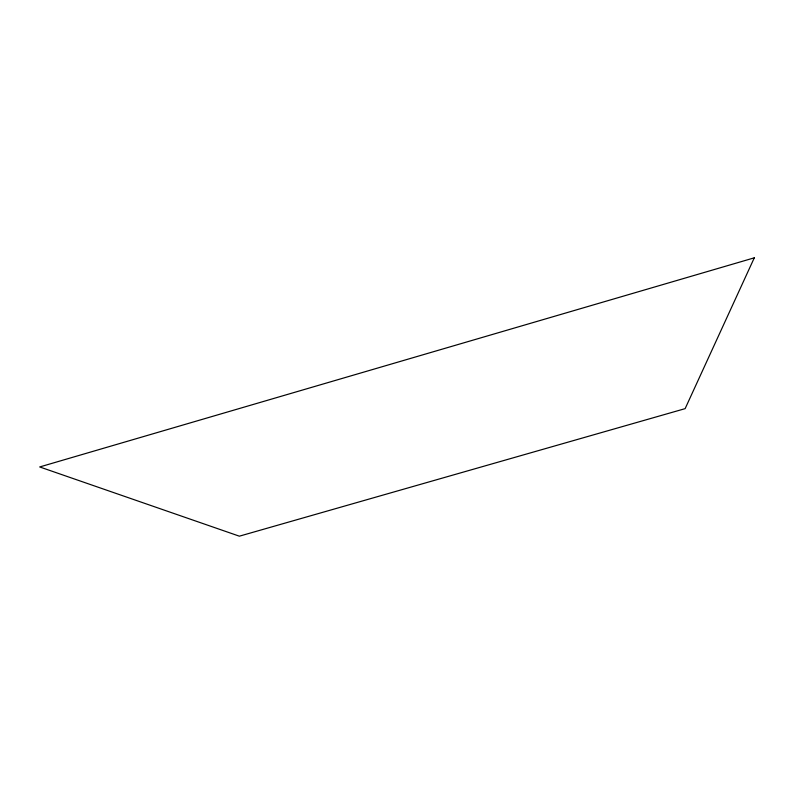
<?xml version="1.0" encoding="UTF-8"?>
<svg xmlns="http://www.w3.org/2000/svg" width="794" height="794" viewBox="0 0 794 794"><rect width="100%" height="100%" fill="white"/><g stroke="black" fill="none" stroke-linecap="round" stroke-linejoin="round"><path stroke-width="1.19" d="M754.3 257.822L685.133 408.642L239.361 536.178L39.7 466.951L754.3 257.822"/></g></svg>
